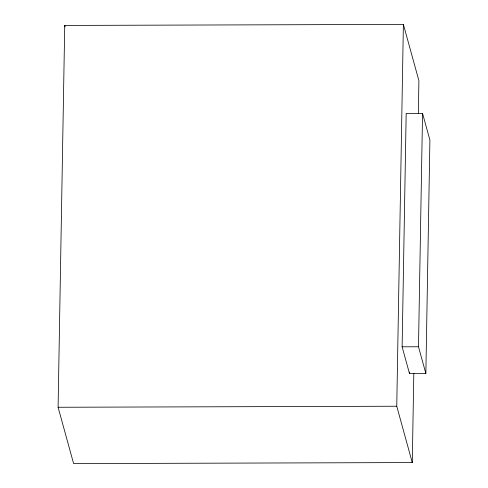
<?xml version="1.0" encoding="UTF-8"?>
<svg xmlns="http://www.w3.org/2000/svg" width="488" height="488" viewBox="0 0 488 488"><rect width="100%" height="100%" fill="white"/><g stroke="black" fill="none" stroke-linecap="round" stroke-linejoin="round"><path stroke-width="0.73" d="M413.818 373.393L412.269 462.563L73.609 463.6L58.096 407.266L64.727 25.437L403.387 24.4L418.905 80.733L418.338 113.503M412.269 462.563L396.756 406.23L403.387 24.4M402.124 346.815L406.175 113.423L422.547 113.375L429.904 140.099L425.853 373.485L409.481 373.534L402.124 346.815L418.49 346.761L425.853 373.485M409.481 373.534L409.511 372.015M418.49 346.761L422.547 113.375M58.096 407.266L396.756 406.23M64.727 25.437L65.13 26.901"/></g></svg>
